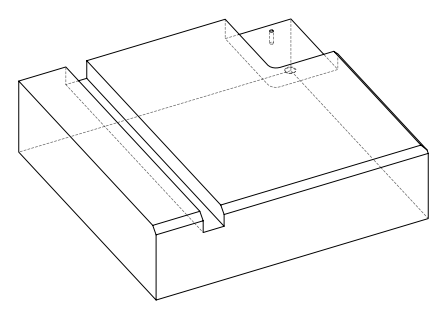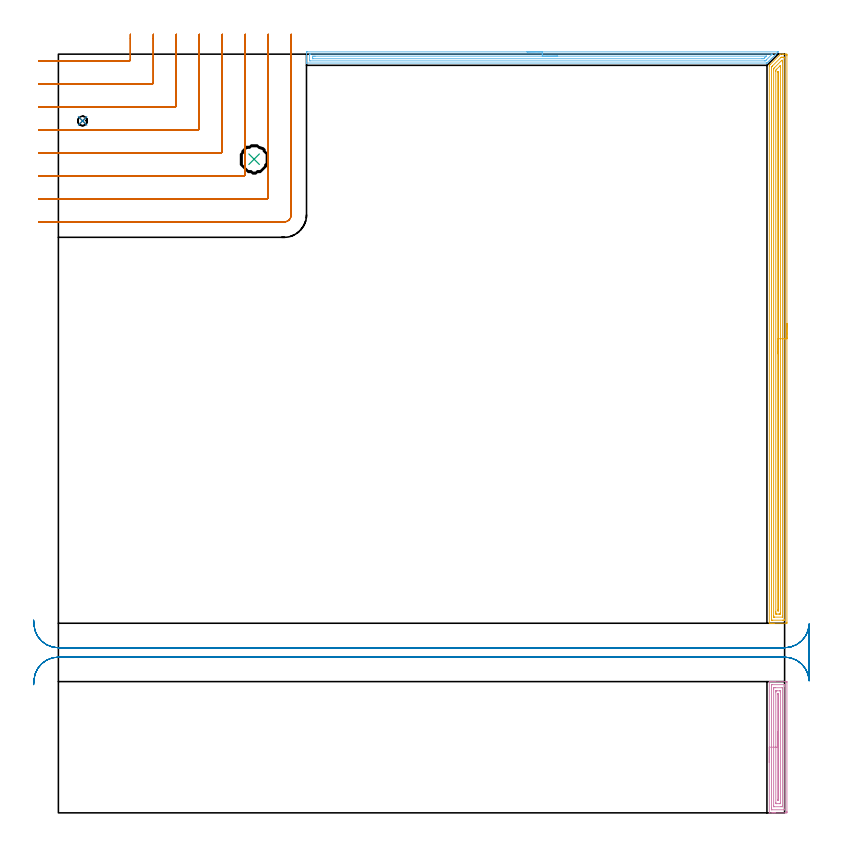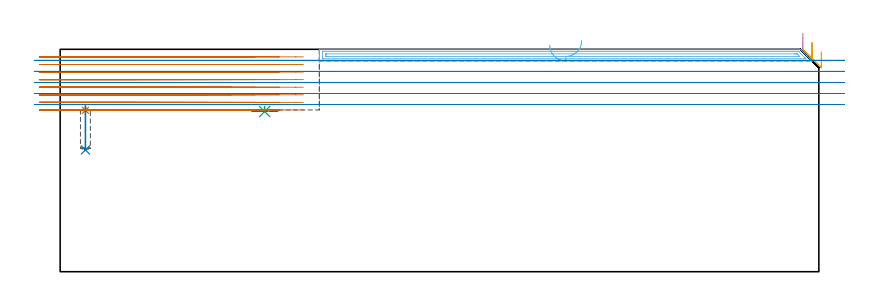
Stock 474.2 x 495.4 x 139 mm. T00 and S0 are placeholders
(PLAN: 8 operations, 5 tool changes, 62.5 min)
(1 SPOT_DRILL | STEP1POCKET | NXT0321_9005460120000 | 0.04 min | 4144 mm3)
(2 DRILL_BLIND_HOLE_INTO_CENTER | STEP1POCKET | NXT0301_033 | 0.12 min | 735 mm3)
(3 INDEXABLE_INSERT_DRILL_BLIND_HOLE_FROM_SOLID | STEP1POCKET_1 | NXT0302_006 | 0.02 min | 9283 mm3)
(4 AREA_MILL | FG_CHAMFER_SURFACE | UGT0205_001 | 3.59 min | 6089 mm3)
(5 AREA_MILL_1 | FG_CHAMFER_SURFACE_1 | UGT0205_001 | 14.93 min | 25003 mm3)
(6 AREA_MILL_2 | FG_CHAMFER_SURFACE_2 | UGT0205_001 | 7.51 min | 8188 mm3)
(7 MILL_CORNER_NOTCH_RECTANGULAR | CORNER_NOTCH_RECTANGULAR | UGT0201_094 | Follow Part, ap 5, ae 75% | 25.31 min | 719230 mm3)
(8 MILL_RECTANGULAR_SLOT | SLOT_RECTANGULAR | UGT0201_004 | Follow Part, ap 8, ae 75% | 10.95 min | 622446 mm3)
(TOOL NXT0321_9005460120000 | NC Spot Drill, 142deg, 12mm, Carbide, Uncoated | D12 PA142 FL30 Z2)
(TOOL NXT0301_033 | Carbide Drill 6.2mm [860.1-0620-031A1-MM 2214] | D6.2 PA140 FL53 Z2)
(TOOL NXT0302_006 | Index. Insert Drill 17.5mm [880-D1750L25-05] | D17.5 PA176 FL88 Z2)
(TOOL UGT0205_001 | Chamfer Mill 20 x 3 x 45 deg. | D20 FL50 Z2)
(TOOL UGT0201_094 | End mill 20 mm | D20 FL38 Z4)
(TOOL UGT0201_004 | End Mill 32 mm | D32 FL53 Z6)
(OP 1 SPOT_DRILL)
G17 G21 G94 G90
T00 M6
G54
G17 G0 G90 X15.8 Y451.8 S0 M3
G43 Z149. H0
G94 G81 G98 Z100.833 F250. R104.1
G80
M5
M2
(OP 2 DRILL_BLIND_HOLE_INTO_CENTER)
G17 G21 G94 G90
T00 M6
G54
G17 G0 G90 X15.8 Y451.8 S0 M3
G43 Z149. H1
G94 G81 G98 Z76.1 F250. R103.1
G80
M5
M2
(OP 3 INDEXABLE_INSERT_DRILL_BLIND_HOLE_FROM_SOLID)
G17 G21 G94 G90
T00 M6
G54
G17 G0 G90 X127.8 Y426.8 S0 M3
G43 Z149. H1
G94 G81 G98 Z100.1 F250. R103.1
G80
M5
M2
(OP 4 AREA_MILL)
G17 G21 G94 G90
T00 M6
G54
G17 G0 G90 X464.2 Y32.85 S1061 M3
G43 Z149. H0
G94 G1 Y32.888 Z148.128 F250.
Y33.002 Z147.263
Y33.191 Z146.412
Y33.453 Z145.58
Y33.787 Z144.774
Y34.19 Z144.
Y34.659 Z143.264
Y35.19 Z142.572
Y35.779 Z141.929
Y36.422 Z141.34
Y37.114 Z140.808
Y37.85 Z140.34
Y38.624 Z139.937
Y39.43 Z139.603
Y40.262 Z139.341
Y41.114 Z139.152
Y41.978 Z139.038
Y42.85 Z139.
Y85.573
X464.206 Y85.69 Z138.992
X464.462 Y85.7 Z138.737
X465.162 Z138.037
X465.919 Z137.28
X466.422 Z136.774
X466.674 Z136.523
X467.304 Z135.893
X467.556 Z135.642
X468.186 Z135.008
X475.242 Z127.955
X475.56 Y85.697 Z127.637
X475.692 Y85.69 Z127.505
X475.699 Y85.557 Z127.499
X475.7 Y85.128 Z127.5
Y1.
X475.699 Y0.572 Z127.501
X475.695 Y0.115 Z127.503
X475.691 Y0.009 Z127.505
X475.242 Y0.004 Z127.955
X474.675 Y0. Z128.522
X468.186 Z135.008
X467.556 Z135.642
X467.304 Z135.893
X466.674 Z136.523
X466.422 Z136.774
X465.919 Z137.28
X464.46 Y0.001 Z138.739
X464.206 Y0.01 Z138.993
X464.2 Y0.127 Z139.
Y42.85
X465.614 Z137.586
X465.615 Y83.348 Z137.585
X465.617 Y83.552 Z137.583
X465.621 Y83.652 Z137.579
X465.63 Y83.69 Z137.57
X465.725 Y83.694 Z137.475
X466.074 Y83.699 Z137.126
X474.012 Z129.188
X474.192 Y83.695 Z129.008
X474.268 Y83.69 Z128.932
X474.283 Y83.425 Z128.917
X474.285 Y83.348 Z128.915
X474.286 Y82.532 Z128.914
Y2.352
X474.283 Y2.148 Z128.917
X474.279 Y2.048 Z128.921
X474.27 Y2.01 Z128.93
X474.175 Y2.006 Z129.025
X473.826 Y2.001 Z129.374
X465.889 Z137.311
X465.709 Y2.005 Z137.491
X465.632 Y2.01 Z137.568
X465.617 Y2.275 Z137.583
X465.615 Y2.352 Z137.585
X465.614 Y3.168 Z137.586
Y42.85
X467.028 Z136.172
X467.029 Y80.956 Z136.171
X467.031 Y81.568 Z136.169
X467.033 Y81.637 Z136.167
X467.035 Y81.668 Z136.165
X467.046 Y81.69 Z136.154
X467.176 Y81.697 Z136.024
X467.304 Y81.699 Z135.896
X468.055 Y81.7 Z135.145
X472.596 Y81.699 Z130.604
X472.727 Y81.696 Z130.473
X472.814 Y81.69 Z130.386
X472.865 Y81.685 Z130.335
X472.867 Y81.66 Z130.333
X472.869 Y81.568 Z130.331
X472.871 Y81.29 Z130.329
Y4.744
X472.869 Y4.132 Z130.331
X472.867 Y4.063 Z130.333
X472.865 Y4.032 Z130.335
X472.854 Y4.01 Z130.346
X472.724 Y4.003 Z130.476
X472.596 Y4.001 Z130.604
X471.845 Y4. Z131.355
X467.304 Y4.001 Z135.896
X467.173 Y4.004 Z136.027
X467.086 Y4.01 Z136.114
X467.035 Y4.015 Z136.165
X467.033 Y4.04 Z136.167
X467.031 Y4.132 Z136.169
X467.029 Y4.41 Z136.171
X467.028 Y42.85 Z136.172
X468.443 Z134.757
Y78.898
X468.444 Y79.528 Z134.756
X468.446 Y79.619 Z134.754
X468.45 Y79.672 Z134.75
X468.453 Y79.69 Z134.747
X468.472 Y79.692 Z134.728
X468.671 Y79.696 Z134.529
X469.068 Y79.7 Z134.132
X469.155 Z134.045
X470.832 Z132.368
X470.919 Z132.281
X471.252 Y79.695 Z131.948
X471.418 Y79.69 Z131.782
X471.451 Y79.687 Z131.749
X471.453 Y79.66 Z131.747
X471.455 Y79.612 Z131.745
X471.457 Y79.157 Z131.743
Y78.898
Y6.802
X471.456 Y6.172 Z131.744
X471.454 Y6.081 Z131.746
X471.45 Y6.028 Z131.75
X471.448 Y6.01 Z131.752
X471.428 Y6.008 Z131.772
X471.23 Y6.004 Z131.97
X470.832 Y6. Z132.368
X470.745 Z132.455
X469.068 Z134.132
X468.981 Z134.219
X468.648 Y6.005 Z134.552
X468.482 Y6.01 Z134.718
X468.449 Y6.013 Z134.751
X468.447 Y6.04 Z134.753
X468.445 Y6.088 Z134.755
X468.443 Y6.543 Z134.757
Y6.802
Y42.85
X469.857 Z133.343
Y77.305
X469.859 Y77.493 Z133.341
X469.862 Y77.618 Z133.338
X469.867 Y77.691 Z133.333
X469.879 Y77.693 Z133.321
X469.95 Y77.694 Z133.25
X470.026 Y77.69 Z133.174
X470.037 Y77.399 Z133.163
X470.042 Y77.211 Z133.158
X470.043 Y77.117 Z133.157
Y77.023
Y8.395
X470.041 Y8.207 Z133.159
X470.038 Y8.082 Z133.162
X470.033 Y8.009 Z133.167
X470.021 Y8.007 Z133.179
X469.95 Y8.006 Z133.25
X469.874 Y8.01 Z133.326
X469.863 Y8.301 Z133.337
X469.858 Y8.489 Z133.342
X469.857 Y8.583 Z133.343
Y8.677
Y42.85
Y43.722 Z133.381
Y44.587 Z133.495
Y45.438 Z133.684
Y46.27 Z133.946
Y47.076 Z134.28
Y47.85 Z134.683
Y48.586 Z135.152
Y49.278 Z135.683
Y49.921 Z136.272
Y50.51 Z136.915
Y51.042 Z137.607
Y51.51 Z138.343
Y51.913 Z139.117
Y52.247 Z139.923
Y52.509 Z140.755
Y52.698 Z141.607
Y52.812 Z142.472
Y52.85 Z143.343
G0 Z149.
M5
M2
(OP 5 AREA_MILL_1)
G17 G21 G94 G90
T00 M6
G54
G17 G0 G90 X475.7 Y319.6 S1061 M3
G43 Z149. H0
Z137.5
G94 G1 Y319.562 Z136.628 F250.
Y319.448 Z135.763
Y319.259 Z134.912
Y318.997 Z134.08
Y318.663 Z133.274
Y318.26 Z132.5
Y317.791 Z131.764
Y317.26 Z131.072
Y316.671 Z130.429
Y316.028 Z129.839
Y315.336 Z129.308
Y314.6 Z128.84
Y313.826 Z128.437
Y313.02 Z128.103
Y312.188 Z127.841
Y311.336 Z127.652
Y310.472 Z127.538
Y309.6 Z127.5
Y124.406
X475.696 Y123.973 Z127.503
X475.692 Y123.81 Z127.506
X475.525 Y123.8 Z127.673
X467.304 Z135.89
X466.738 Z136.459
X466.422 Z136.774
X465.856 Z137.34
X465.54 Z137.655
X464.908 Z138.291
X464.528 Z138.671
X464.206 Z138.984
X464.202 Y123.807 Z138.988
X464.2 Y123.96 Z139.
Y487.654
X464.199 Y488.094 Z138.984
X464.372 Y488.273 Z138.825
X464.658 Y488.558 Z138.541
X471.19 Y495.091 Z132.008
X471.273 Y495.175 Z131.923
X471.499 Y495.399 Z131.7
X472.846 Y495.4 Z130.354
X473.478 Z129.718
X474.676 Z128.521
X475.242 Y495.395 Z127.953
X475.691 Y495.391 Z127.505
X475.694 Y495.252 Z127.502
X475.699 Y494.794 Z127.501
X475.7 Y494.33 Z127.5
Y309.6
X474.286 Z128.914
X474.285 Y125.987 Z128.915
X474.284 Y125.885 Z128.916
X474.282 Y125.834 Z128.918
X474.28 Y125.817 Z128.92
X474.25 Y125.81 Z128.95
X473.862 Y125.802 Z129.338
X473.478 Y125.801 Z129.722
X472.982 Y125.8 Z130.218
X466.422 Y125.801 Z136.778
X465.924 Y125.803 Z137.276
X465.716 Y125.81 Z137.484
X465.621 Y125.823 Z137.579
X465.616 Y126.115 Z137.584
X465.615 Y126.191 Z137.585
Y486.686
Y486.761
X465.62 Y486.965 Z137.58
X465.624 Y487.062 Z137.576
X465.687 Y487.129 Z137.513
X465.872 Y487.318 Z137.328
X466.204 Y487.654 Z136.996
X466.313 Y487.764 Z136.887
X471.637 Y493.086 Z131.563
X471.714 Y493.159 Z131.486
X471.964 Y493.39 Z131.236
X472.213 Y493.397 Z130.987
X472.596 Y493.399 Z130.604
X473.091 Y493.4 Z130.109
X473.478 Y493.399 Z129.722
X473.976 Y493.397 Z129.224
X474.184 Y493.39 Z129.016
X474.279 Y493.377 Z128.921
X474.285 Y493.085 Z128.915
Y493.009
X474.286 Y309.6 Z128.914
X472.872 Z130.328
X472.871 Y128.59 Z130.329
X472.869 Y127.976 Z130.331
X472.867 Y127.838 Z130.333
X472.865 Y127.811 Z130.335
X472.828 Y127.806 Z130.372
X472.769 Y127.801 Z130.431
X467.478 Y127.8 Z135.722
X467.304 Y127.804 Z135.896
X467.131 Y127.81 Z136.069
X467.035 Y127.818 Z136.165
X467.032 Y127.883 Z136.168
X467.03 Y127.976 Z136.17
X467.029 Y128.255 Z136.171
X467.028 Y128.869 Z136.172
X467.029 Y485.255 Z136.171
X467.033 Y485.869 Z136.167
X467.035 Y486.004 Z136.165
X467.093 Y486.082 Z136.107
X467.304 Y486.301 Z135.896
X467.531 Y486.531 Z135.669
X467.76 Y486.761 Z135.44
X471.967 Y490.968 Z131.233
X472.226 Y491.224 Z130.974
X472.352 Y491.34 Z130.848
X472.428 Y491.393 Z130.772
X472.596 Y491.394 Z130.604
X472.77 Y491.39 Z130.43
X472.865 Y491.382 Z130.335
X472.868 Y491.316 Z130.332
X472.87 Y491.224 Z130.33
X472.871 Y490.945 Z130.329
X472.872 Y490.331 Z130.328
Y309.6
X471.457 Z131.743
Y130.654
X471.454 Y130.024 Z131.746
X471.451 Y129.819 Z131.749
X471.254 Y129.81 Z131.946
X470.832 Y129.801 Z132.368
X470.793 Y129.8 Z132.407
X469.95 Z133.25
X469.029 Z134.171
X468.64 Y129.806 Z134.56
X468.452 Y129.81 Z134.748
X468.449 Y129.918 Z134.751
X468.444 Y130.393 Z134.756
X468.443 Y130.654 Z134.757
Y131.287
Y484.084
X468.446 Y484.713 Z134.754
X468.45 Y484.976 Z134.75
X468.754 Y485.294 Z134.446
X469.068 Y485.618 Z134.132
X471.103 Y487.654 Z132.097
X471.346 Y487.89 Z131.854
X471.416 Y487.955 Z131.784
X471.451 Y487.974 Z131.749
X471.454 Y487.917 Z131.746
X471.456 Y487.654 Z131.744
X471.457 Y487.289 Z131.743
Y487.021
Y309.6
X470.043 Z133.157
Y132.344
X470.042 Y132.25 Z133.158
X470.036 Y132.062 Z133.164
X470.022 Y131.81 Z133.178
X469.95 Y131.808 Z133.25
X469.867 Y131.81 Z133.333
X469.86 Y132.156 Z133.34
X469.857 Y132.344 Z133.343
Y132.439
Y483.38
X469.859 Y483.568 Z133.341
X469.864 Y483.941 Z133.336
X469.95 Y484.05 Z133.25
X469.966 Y484.067 Z133.234
X469.983 Y484.084 Z133.217
X470.013 Y484.103 Z133.187
X470.037 Y484.108 Z133.163
X470.04 Y484.084 Z133.16
X470.043 Y484.031 Z133.157
Y483.99
Y309.6
Y308.728 Z133.195
Y307.863 Z133.309
Y307.012 Z133.498
Y306.18 Z133.76
Y305.374 Z134.094
Y304.6 Z134.497
Y303.864 Z134.965
Y303.172 Z135.496
Y302.529 Z136.086
Y301.94 Z136.729
Y301.408 Z137.421
Y300.94 Z138.157
Y300.537 Z138.931
Y300.203 Z139.737
Y299.941 Z140.569
Y299.752 Z141.42
Y299.638 Z142.285
Y299.6 Z143.157
G0 Z149.
M5
M2
(OP 6 AREA_MILL_2)
G17 G21 G94 G90
T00 M6
G54
G17 G0 G90 X306. Y496.9 S1061 M3
G43 Z149. H0
Z141.7
G94 G1 X306.038 Z140.828 F250.
X306.152 Z139.964
X306.341 Z139.112
X306.603 Z138.28
X306.937 Z137.474
X307.34 Z136.7
X307.809 Z135.964
X308.34 Z135.272
X308.929 Z134.629
X309.572 Z134.04
X310.264 Z133.509
X311. Z133.04
X311.774 Z132.637
X312.58 Z132.303
X313.412 Z132.041
X314.264 Z131.852
X315.129 Z131.738
X316. Z131.7
X469.733
X469.965 Y496.895 Z131.704
X469.981 Y496.892 Z131.706
X469.965 Y496.865 Z131.734
X469.717 Y496.617 Z131.983
X469.667 Y496.567 Z132.033
X469.46 Y496.358 Z132.238
X468.848 Y495.748 Z132.852
X468.773 Y495.672 Z132.927
X468.572 Y495.47 Z133.126
X467.979 Y494.878 Z133.721
X467.879 Y494.778 Z133.821
X467.684 Y494.582 Z134.014
X467.109 Y494.009 Z134.591
X466.984 Y493.883 Z134.715
X466.796 Y493.694 Z134.902
X466.24 Y493.139 Z135.46
X465.908 Y492.806 Z135.79
X465.37 Y492.27 Z136.33
X465.02 Y491.918 Z136.678
X464.501 Y491.4 Z137.199
X464.132 Y491.03 Z137.566
X463.631 Y490.531 Z138.069
X463.244 Y490.142 Z138.454
X463.109 Y490.008 Z138.59
X462.808 Y489.708 Z138.892
X462.733 Y489.635 Z138.965
X462.7 Y489.607 Z138.993
X462.215 Y489.6 Z139.
X162.184
X162.01 Y489.603 Z138.988
X162.007 Y489.639 Z138.953
X162. Y490.046 Z138.554
Y490.3 Z138.3
Y491.03 Z137.565
Y492.283 Z136.314
Y493.694 Z134.902
Y494.321 Z134.276
Y496.096 Z132.501
X162.002 Y496.358 Z132.239
X162.008 Y496.892 Z131.706
X162.091 Y496.894 Z131.703
X162.631 Y496.9 Z131.7
X316.
Y495.486 Z133.114
X465.792 Y495.485 Z133.115
X466.108 Y495.47 Z133.13
X465.955 Y495.308 Z133.292
X465.792 Y495.142 Z133.458
X465.511 Y494.861 Z133.739
X462.215 Y491.564 Z137.036
X461.945 Y491.298 Z137.302
X461.668 Y491.03 Z137.57
X461.336 Y491.015 Z137.585
X461.32 Y491.014 Z137.586
X164.42 Y491.015 Z137.585
X164.01 Y491.03 Z137.57
X164.001 Y491.445 Z137.155
X164. Y494.582 Z134.018
X164.001 Y494.997 Z133.603
X164.01 Y495.47 Z133.13
X164.404 Y495.485 Z133.115
X164.42 Y495.486 Z133.114
X316.
Y494.072 Z134.528
X461.992 Y494.071 Z134.529
X462.215 Y494.07 Z134.53
X462.234 Y494.068 Z134.532
X462.248 Y494.066 Z134.534
X462.243 Y494.053 Z134.547
X462.232 Y494.036 Z134.564
X462.215 Y494.015 Z134.585
X461.163 Y492.963 Z135.637
X461.004 Y492.806 Z135.794
X460.712 Y492.523 Z136.077
X460.612 Y492.435 Z136.165
X460.426 Y492.433 Z136.167
X459.911 Y492.43 Z136.17
X459.532 Y492.429 Z136.171
X459.018 Y492.428 Z136.172
X166.208 Y492.429 Z136.171
X166.082 Y492.431 Z136.169
X166.036 Y492.433 Z136.167
X166.018 Y492.435 Z136.165
X166.01 Y492.462 Z136.138
X166.005 Y492.599 Z136.001
X166.002 Y492.806 Z135.794
X166. Y493.012 Z135.588
X166.005 Y493.694 Z134.906
X166.009 Y493.892 Z134.708
X166.027 Y494.065 Z134.535
X166.208 Y494.067 Z134.533
X166.723 Y494.07 Z134.53
X167.103 Y494.071 Z134.529
X167.617 Y494.072 Z134.528
X316.
X316.872 Z134.567
X317.737 Z134.68
X318.588 Z134.869
X319.42 Z135.132
X320.226 Z135.465
X321. Z135.868
X321.736 Z136.337
X322.428 Z136.868
X323.071 Z137.457
X323.661 Z138.101
X324.192 Z138.793
X324.66 Z139.528
X325.063 Z140.302
X325.397 Z141.108
X325.659 Z141.94
X325.848 Z142.792
X325.962 Z143.657
X326. Z144.528
G0 Z149.
M5
M2
(OP 7 MILL_CORNER_NOTCH_RECTANGULAR)
G17 G21 G94 G90
T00 M6
G54
G17 G0 G90 X-13. Y490.8 S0 M3
G43 Z149. H0
Z134.262
G94 G1 X-10. F250.
X46.008 F500.
G3 X47. Y491.792 R1.
G1 Y505.4
Y508.4 F250.
G0 Z149.
X-13. Y475.8
Z134.262
G1 X-10.
X61.008 F500.
G3 X62. Y476.792 R1.
G1 Y505.4
Y508.4 F250.
G0 Z149.
X-13. Y460.8
Z134.262
G1 X-10.
X76.007 F500.
G3 X77. Y461.793 R1.
G1 Y505.4
Y508.4 F250.
G0 Z149.
X-13. Y445.8
Z134.262
G1 X-10.
X91.007 F500.
G3 X92. Y446.793 R1.
G1 Y505.4
Y508.4 F250.
G0 Z149.
X-13. Y430.8
Z134.262
G1 X-10.
X106.006 F500.
G3 X107. Y431.794 R1.
G1 Y505.4
Y508.4 F250.
G0 Z149.
X-13. Y415.8
Z134.262
G1 X-10.
X121.006 F500.
G3 X122. Y416.794 R1.
G1 Y505.4
Y508.4 F250.
G0 Z149.
X-13. Y400.8
Z134.262
G1 X-10.
X136.005 F500.
G3 X137. Y401.795 R1.
G1 Y505.4
Y508.4 F250.
G0 Z149.
X-13. Y385.8
Z134.262
G1 X-10.
X147.3 F500.
G3 X152. Y390.5 R4.7
G1 Y505.4
Y508.4 F250.
G0 Z149.
X-13. Y490.8
Z129.525
G1 X-10.
X46.008 F500.
G3 X47. Y491.792 R1.
G1 Y505.4
Y508.4 F250.
G0 Z149.
X-13. Y475.8
Z129.525
G1 X-10.
X61.008 F500.
G3 X62. Y476.792 R1.
G1 Y505.4
Y508.4 F250.
G0 Z149.
X-13. Y460.8
Z129.525
G1 X-10.
X76.007 F500.
G3 X77. Y461.793 R1.
G1 Y505.4
Y508.4 F250.
G0 Z149.
X-13. Y445.8
Z129.525
G1 X-10.
X91.007 F500.
G3 X92. Y446.793 R1.
G1 Y505.4
Y508.4 F250.
G0 Z149.
X-13. Y430.8
Z129.525
G1 X-10.
X106.006 F500.
G3 X107. Y431.794 R1.
G1 Y505.4
Y508.4 F250.
G0 Z149.
X-13. Y415.8
Z129.525
G1 X-10.
X121.006 F500.
G3 X122. Y416.794 R1.
G1 Y505.4
Y508.4 F250.
G0 Z149.
X-13. Y400.8
Z129.525
G1 X-10.
X136.005 F500.
G3 X137. Y401.795 R1.
G1 Y505.4
Y508.4 F250.
G0 Z149.
X-13. Y385.8
Z129.525
G1 X-10.
X147.3 F500.
G3 X152. Y390.5 R4.7
G1 Y505.4
Y508.4 F250.
G0 Z149.
X-13. Y490.8
Z124.787
G1 X-10.
X46.008 F500.
G3 X47. Y491.792 R1.
G1 Y505.4
Y508.4 F250.
G0 Z149.
X-13. Y475.8
Z124.787
G1 X-10.
X61.008 F500.
G3 X62. Y476.792 R1.
G1 Y505.4
Y508.4 F250.
G0 Z149.
X-13. Y460.8
Z124.787
G1 X-10.
X76.007 F500.
G3 X77. Y461.793 R1.
G1 Y505.4
Y508.4 F250.
G0 Z149.
X-13. Y445.8
Z124.787
G1 X-10.
X91.007 F500.
G3 X92. Y446.793 R1.
G1 Y505.4
Y508.4 F250.
G0 Z149.
X-13. Y430.8
Z124.787
G1 X-10.
X106.006 F500.
G3 X107. Y431.794 R1.
G1 Y505.4
Y508.4 F250.
G0 Z149.
X-13. Y415.8
Z124.787
G1 X-10.
X121.006 F500.
G3 X122. Y416.794 R1.
G1 Y505.4
Y508.4 F250.
G0 Z149.
X-13. Y400.8
Z124.787
G1 X-10.
X136.005 F500.
G3 X137. Y401.795 R1.
G1 Y505.4
Y508.4 F250.
G0 Z149.
X-13. Y385.8
Z124.787
G1 X-10.
X147.3 F500.
G3 X152. Y390.5 R4.7
G1 Y505.4
Y508.4 F250.
G0 Z149.
X-13. Y490.8
Z120.05
G1 X-10.
X46.008 F500.
G3 X47. Y491.792 R1.
G1 Y505.4
Y508.4 F250.
G0 Z149.
X-13. Y475.8
Z120.05
G1 X-10.
X61.008 F500.
G3 X62. Y476.792 R1.
G1 Y505.4
Y508.4 F250.
G0 Z149.
X-13. Y460.8
Z120.05
G1 X-10.
X76.007 F500.
G3 X77. Y461.793 R1.
G1 Y505.4
Y508.4 F250.
G0 Z149.
X-13. Y445.8
Z120.05
G1 X-10.
X91.007 F500.
G3 X92. Y446.793 R1.
G1 Y505.4
Y508.4 F250.
G0 Z149.
X-13. Y430.8
Z120.05
G1 X-10.
X106.006 F500.
G3 X107. Y431.794 R1.
G1 Y505.4
Y508.4 F250.
G0 Z149.
X-13. Y415.8
Z120.05
G1 X-10.
X121.006 F500.
G3 X122. Y416.794 R1.
G1 Y505.4
Y508.4 F250.
G0 Z149.
X-13. Y400.8
Z120.05
G1 X-10.
X136.005 F500.
G3 X137. Y401.795 R1.
G1 Y505.4
Y508.4 F250.
G0 Z149.
X-13. Y385.8
Z120.05
G1 X-10.
X147.3 F500.
G3 X152. Y390.5 R4.7
G1 Y505.4
Y508.4 F250.
G0 Z149.
X-13. Y490.8
Z115.312
G1 X-10.
X46.008 F500.
G3 X47. Y491.792 R1.
G1 Y505.4
Y508.4 F250.
G0 Z149.
X-13. Y475.8
Z115.312
G1 X-10.
X61.008 F500.
G3 X62. Y476.792 R1.
G1 Y505.4
Y508.4 F250.
G0 Z149.
X-13. Y460.8
Z115.312
G1 X-10.
X76.007 F500.
G3 X77. Y461.793 R1.
G1 Y505.4
Y508.4 F250.
G0 Z149.
X-13. Y445.8
Z115.312
G1 X-10.
X91.007 F500.
G3 X92. Y446.793 R1.
G1 Y505.4
Y508.4 F250.
G0 Z149.
X-13. Y430.8
Z115.312
G1 X-10.
X106.006 F500.
G3 X107. Y431.794 R1.
G1 Y505.4
Y508.4 F250.
G0 Z149.
X-13. Y415.8
Z115.312
G1 X-10.
X121.006 F500.
G3 X122. Y416.794 R1.
G1 Y505.4
Y508.4 F250.
G0 Z149.
X-13. Y400.8
Z115.312
G1 X-10.
X136.005 F500.
G3 X137. Y401.795 R1.
G1 Y505.4
Y508.4 F250.
G0 Z149.
X-13. Y385.8
Z115.312
G1 X-10.
X147.3 F500.
G3 X152. Y390.5 R4.7
G1 Y505.4
Y508.4 F250.
G0 Z149.
X-13. Y490.8
Z110.575
G1 X-10.
X46.008 F500.
G3 X47. Y491.792 R1.
G1 Y505.4
Y508.4 F250.
G0 Z149.
X-13. Y475.8
Z110.575
G1 X-10.
X61.008 F500.
G3 X62. Y476.792 R1.
G1 Y505.4
Y508.4 F250.
G0 Z149.
X-13. Y460.8
Z110.575
G1 X-10.
X76.007 F500.
G3 X77. Y461.793 R1.
G1 Y505.4
Y508.4 F250.
G0 Z149.
X-13. Y445.8
Z110.575
G1 X-10.
X91.007 F500.
G3 X92. Y446.793 R1.
G1 Y505.4
Y508.4 F250.
G0 Z149.
X-13. Y430.8
Z110.575
G1 X-10.
X106.006 F500.
G3 X107. Y431.794 R1.
G1 Y505.4
Y508.4 F250.
G0 Z149.
X-13. Y415.8
Z110.575
G1 X-10.
X121.006 F500.
G3 X122. Y416.794 R1.
G1 Y505.4
Y508.4 F250.
G0 Z149.
X-13. Y400.8
Z110.575
G1 X-10.
X136.005 F500.
G3 X137. Y401.795 R1.
G1 Y505.4
Y508.4 F250.
G0 Z149.
X-13. Y385.8
Z110.575
G1 X-10.
X147.3 F500.
G3 X152. Y390.5 R4.7
G1 Y505.4
Y508.4 F250.
G0 Z149.
X-13. Y490.8
Z105.837
G1 X-10.
X46.008 F500.
G3 X47. Y491.792 R1.
G1 Y505.4
Y508.4 F250.
G0 Z149.
X-13. Y475.8
Z105.837
G1 X-10.
X61.008 F500.
G3 X62. Y476.792 R1.
G1 Y505.4
Y508.4 F250.
G0 Z149.
X-13. Y460.8
Z105.837
G1 X-10.
X76.007 F500.
G3 X77. Y461.793 R1.
G1 Y505.4
Y508.4 F250.
G0 Z149.
X-13. Y445.8
Z105.837
G1 X-10.
X91.007 F500.
G3 X92. Y446.793 R1.
G1 Y505.4
Y508.4 F250.
G0 Z149.
X-13. Y430.8
Z105.837
G1 X-10.
X106.006 F500.
G3 X107. Y431.794 R1.
G1 Y505.4
Y508.4 F250.
G0 Z149.
X-13. Y415.8
Z105.837
G1 X-10.
X121.006 F500.
G3 X122. Y416.794 R1.
G1 Y505.4
Y508.4 F250.
G0 Z149.
X-13. Y400.8
Z105.837
G1 X-10.
X136.005 F500.
G3 X137. Y401.795 R1.
G1 Y505.4
Y508.4 F250.
G0 Z149.
X-13. Y385.8
Z105.837
G1 X-10.
X147.3 F500.
G3 X152. Y390.5 R4.7
G1 Y505.4
Y508.4 F250.
G0 Z149.
X-13. Y490.8
Z101.1
G1 X-10.
X46.008 F500.
G3 X47. Y491.792 R1.
G1 Y505.4
Y508.4 F250.
G0 Z149.
X-13. Y475.8
Z101.1
G1 X-10.
X61.008 F500.
G3 X62. Y476.792 R1.
G1 Y505.4
Y508.4 F250.
G0 Z149.
X-13. Y460.8
Z101.1
G1 X-10.
X76.007 F500.
G3 X77. Y461.793 R1.
G1 Y505.4
Y508.4 F250.
G0 Z149.
X-13. Y445.8
Z101.1
G1 X-10.
X91.007 F500.
G3 X92. Y446.793 R1.
G1 Y505.4
Y508.4 F250.
G0 Z149.
X-13. Y430.8
Z101.1
G1 X-10.
X106.006 F500.
G3 X107. Y431.794 R1.
G1 Y505.4
Y508.4 F250.
G0 Z149.
X-13. Y415.8
Z101.1
G1 X-10.
X121.006 F500.
G3 X122. Y416.794 R1.
G1 Y505.4
Y508.4 F250.
G0 Z149.
X-13. Y400.8
Z101.1
G1 X-10.
X136.005 F500.
G3 X137. Y401.795 R1.
G1 Y505.4
Y508.4 F250.
G0 Z149.
X-13. Y385.8
Z101.1
G1 X-10.
X147.3 F500.
G3 X152. Y390.5 R4.7
G1 Y505.4
Y508.4 F250.
G0 Z149.
M5
M2
(OP 8 MILL_RECTANGULAR_SLOT)
G17 G21 G94 G90
T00 M6
G54
G17 G0 G90 X-16.154 Y83.685 S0 M3
G43 Z149. H0
Z132.1
G94 G1 X-15.97 Y86.679 F250.
G2 X0. Y101.7 R16. F500.
G1 X474.2
G2 X489.904 Y88.764 R16.
G1 X489.933 Y88.759
G3 X490.2 Y91.648 R16.
G1 Y117.919
G3 X489.94 Y120.774 R16.
G1 X489.91 Y120.768
G2 X474.2 Y107.8 R16.
G1 X0.
G2 X-15.97 Y122.821 R16.
G1 X-16.154 Y125.815 F250.
G0 Y83.685 Z125.2
G1 X-15.97 Y86.679
G2 X0. Y101.7 R16. F500.
G1 X474.2
G2 X490.19 Y86.266 R16.
G1 Y123.234
G2 X474.2 Y107.8 R16.
G1 X0.
G2 X-15.97 Y122.821 R16.
G1 X-16.154 Y125.815 F250.
G0 Y83.685 Z118.3
G1 X-15.97 Y86.679
G2 X0. Y101.7 R16. F500.
G1 X474.2
G2 X490.19 Y86.266 R16.
G1 Y123.234
G2 X474.2 Y107.8 R16.
G1 X0.
G2 X-15.97 Y122.821 R16.
G1 X-16.154 Y125.815 F250.
G0 Y83.685 Z111.4
G1 X-15.97 Y86.679
G2 X0. Y101.7 R16. F500.
G1 X474.2
G2 X490.19 Y86.266 R16.
G1 Y123.234
G2 X474.2 Y107.8 R16.
G1 X0.
G2 X-15.97 Y122.821 R16.
G1 X-16.154 Y125.815 F250.
G0 Y83.685 Z104.5
G1 X-15.97 Y86.679
G2 X0. Y101.7 R16. F500.
G1 X474.2
G2 X490.19 Y86.266 R16.
G1 Y123.234
G2 X474.2 Y107.8 R16.
G1 X0.
G2 X-15.97 Y122.821 R16.
G1 X-16.154 Y125.815 F250.
G0 Z149.
M5
M2
